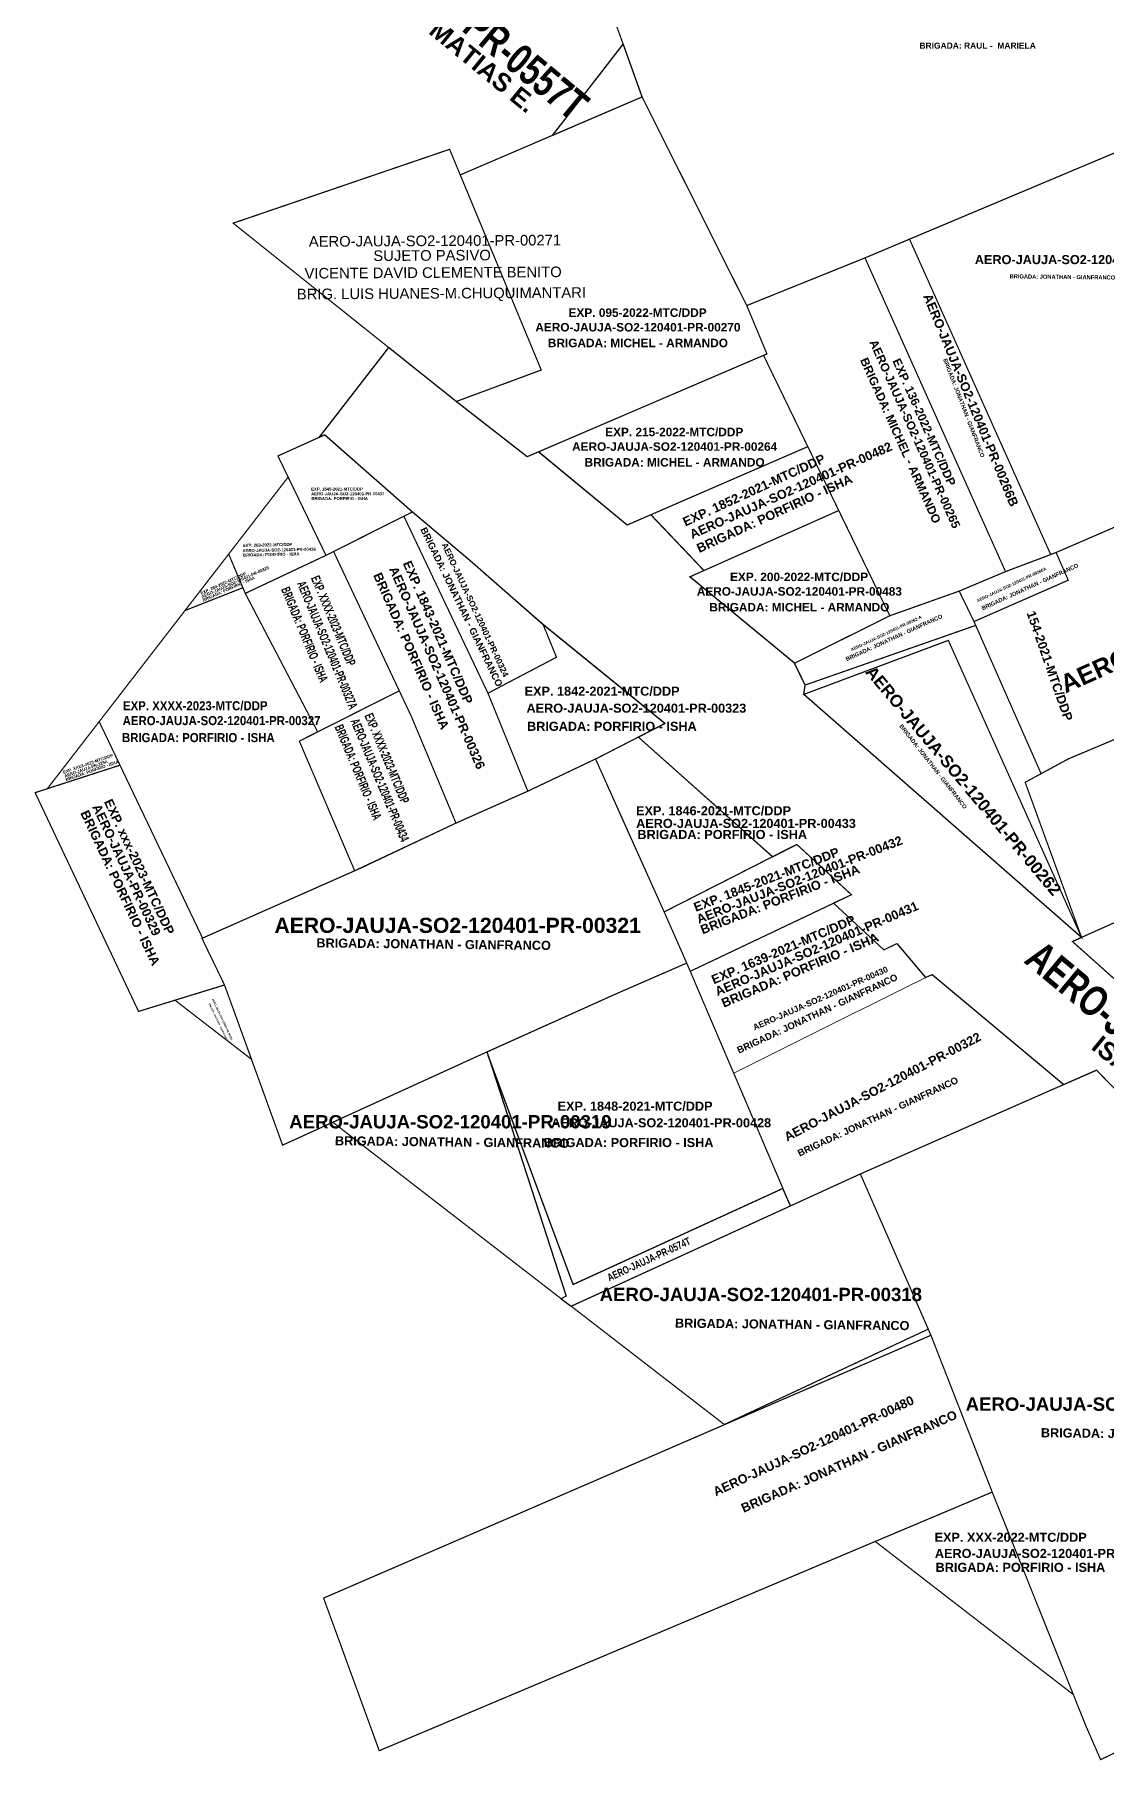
# Model space of a CAD drawing. Header units: metres. Extents: x 91 to 896469, y 125 to 17394210.
# Drawn here: x 447783.1 to 447960.3, y 8697199.1 to 8697484.4 of the extents above; entities that cross this region are included whole.
import ezdxf
from ezdxf.enums import TextEntityAlignment as Align

# ---------------------------------------------------------------- set-up
doc = ezdxf.new("R2010")
doc.units = ezdxf.units.M
doc.header["$MEASUREMENT"] = 0
for name, color, linetype in [('BASE DE DATOS JAUJA', 7, 'Continuous'), ('CODIGO', 7, 'Continuous'), ('EXPEDIENTE', 150, 'Continuous'), ('EXPEDIENTES', 5, 'Continuous'), ('PREDIOS ADQUIRIDOS_PRO', 7, 'Continuous'), ('PREDIOS CELIA E.T.', 200, 'Continuous')]:
    doc.layers.add(name, color=color, linetype=linetype)
doc.layers.add('CBC-INTEREST-JAUJA', color=150, linetype='Continuous', lineweight=30)
doc.layers.add('PREDIO ADQUIRIDO ( CON RM)', color=3, linetype='Continuous', lineweight=30)
doc.layers.add('PREDIO DEFINIDO ( EN PROCESO)', color=7, linetype='Continuous', lineweight=30, true_color=0xe0e000)
doc.styles.add('SANSSERIFBOLD', font='sasb____.pfb')
doc.styles.get("Standard").update_dxf_attribs({"font": 'arial.ttf'})

msp = doc.modelspace()

# ---------------------------------------------------------------- linework, layer by layer
at = {"layer": 'CBC-INTEREST-JAUJA', "color": 150}
for points in [[(447868.7, 8697467.75), (447883.56, 8697474.12), (447880.41, 8697482.89), (447868.7, 8697467.75)], [(447908.07, 8697290.79), (447906.84, 8697293.68), (447872.15, 8697277.79), (447858.12, 8697315.65), (447871.02, 8697275.89), (447870.18, 8697275.46), (447871.81, 8697274.2)]]:
    msp.add_lwpolyline(points, close=True, dxfattribs=at)
msp.add_lwpolyline([(447981.8, 8697310.32), (447954.69, 8697334.51), (447956.21, 8697335.19), (447910.3, 8697375.36), (447910.52, 8697376.9), (447908.76, 8697380.51), (447891.45, 8697394.79), (447893.79, 8697395.83), (447885.03, 8697405.06), (447881.08, 8697403.35), (447866.42, 8697415.44), (447864.55, 8697414.64), (447852.83, 8697423.77), (447841.63, 8697432.72), (447830.11, 8697417.82), (447830.11, 8697417.82), (447831.11, 8697418.27), (447845.6, 8697405.52), (447855.06, 8697397.52), (447867.17, 8697386.97), (447887.35, 8697370.57), (447882.94, 8697368.3), (447905.14, 8697348.53), (447909.13, 8697350.56), (447918.18, 8697342.24), (447915.22, 8697340.83), (447923.53, 8697333.13), (447925.69, 8697334.16), (447930.41, 8697328.54), (447931.49, 8697329.06), (447953.28, 8697310.87), (447958.67, 8697313.24), (447969.99, 8697301.7)], dxfattribs=at)
at = {"layer": 'PREDIO ADQUIRIDO ( CON RM)', "lineweight": 0, "const_width": 0.2}
for points in [[(447980.43, 8697542.78), (447959.17, 8697532.82), (447954.59, 8697531.15), (447899.72, 8697511.23), (447874.01, 8697500.69), (447883.56, 8697474.12), (447900.86, 8697439.63), (447920.41, 8697447.51), (447973.55, 8697469.86), (448001.21, 8697480.65), (448010.56, 8697484.9)], [(447853.5, 8697461.23), (447883.56, 8697474.12), (447900.86, 8697439.63), (447904.2, 8697431.64), (447864.55, 8697414.64), (447852.83, 8697423.77), (447866.89, 8697428.98)], [(447986.38, 8697441.77), (447973.55, 8697469.86), (447927.77, 8697450.61), (447951.11, 8697398.47), (447952, 8697398.81), (447978.73, 8697410.38), (447967.93, 8697434.03)], [(447815.96, 8697453.25), (447851.74, 8697465.46), (447866.89, 8697428.98), (447852.83, 8697423.77)], [(447927.77, 8697450.61), (447920.41, 8697447.51), (447943.64, 8697395.65), (447951.11, 8697398.47)], [(447900.86, 8697439.63), (447920.41, 8697447.51), (447943.64, 8697395.65), (447935.98, 8697392.43), (447924.51, 8697388.35), (447903.64, 8697431.4), (447904.2, 8697431.64)], [(447866.42, 8697415.44), (447903.64, 8697431.4), (447910.96, 8697416.31), (447881.08, 8697403.35)], [(448014.39, 8697425.17), (447986.45, 8697413.72), (447952, 8697398.81), (447954.01, 8697394.23), (447938.43, 8697387.4), (447949.52, 8697362.25), (447954.06, 8697364.71), (448026.03, 8697395.01)], [(447823.36, 8697414.77), (447831.11, 8697418.27), (447845.6, 8697405.52), (447831.3, 8697398.34)], [(447885.03, 8697405.06), (447910.96, 8697416.31), (447916.07, 8697405.75), (447893.79, 8697395.83)], [(447825.05, 8697411.28), (447815.22, 8697398.55), (447817.96, 8697392.05), (447831.3, 8697398.34)], [(447844.18, 8697404.81), (447845.6, 8697405.52), (447845.6, 8697405.52), (447855.06, 8697397.52), (447867.17, 8697386.97), (447869.41, 8697381.5), (447858.08, 8697375.55), (447858.08, 8697375.55)], [(447891.45, 8697394.79), (447916.07, 8697405.75), (447924.51, 8697388.35), (447908.76, 8697380.51)], [(447815.22, 8697398.55), (447808, 8697389.22), (447817.56, 8697392.99)], [(447817.96, 8697392.05), (447829.93, 8697369.16), (447843.42, 8697375.95), (447832.56, 8697398.97), (447831.3, 8697398.34)], [(447952, 8697398.81), (447943.64, 8697395.65), (447935.98, 8697392.43), (447938.43, 8697387.4), (447954.01, 8697394.23)], [(447946.89, 8697360.82), (447954.06, 8697364.71), (448026.03, 8697395.01), (448028.68, 8697387.77), (448033.33, 8697376.83), (448035.81, 8697370.78), (447956.21, 8697335.19)], [(447793.81, 8697370.85), (447810.9, 8697335.07), (447836.05, 8697346.2), (447826.9, 8697367.63), (447829.93, 8697369.16), (447817.96, 8697392.05), (447817.96, 8697392.05), (447817.56, 8697392.99), (447808, 8697389.22)], [(447935.98, 8697392.43), (447938.43, 8697387.4), (447938.71, 8697386.76), (447910.52, 8697376.9), (447908.76, 8697380.51), (447924.51, 8697388.35)], [(447858.08, 8697375.55), (447869.41, 8697381.5), (447867.17, 8697386.97), (447887.35, 8697370.57), (447876.23, 8697364.85), (447864.67, 8697359.36)], [(447956.21, 8697335.19), (447934.19, 8697384.28), (447910.3, 8697375.36)], [(447826.9, 8697367.63), (447843.42, 8697375.95), (447845.46, 8697371.62), (447852.79, 8697354.08), (447836.05, 8697346.2)], [(447954.69, 8697334.51), (448035.81, 8697370.78), (448038.72, 8697361.96), (448041.77, 8697352.45), (448044.83, 8697345.1), (447981.8, 8697310.32)], [(447810.8, 8697335.03), (447814.43, 8697336.63), (447836.98, 8697346.61), (447852.79, 8697354.08), (447864.67, 8697359.36), (447875.87, 8697364.68), (447880.37, 8697354.6), (447887.21, 8697339.4), (447890.94, 8697330.94), (447879.3, 8697325.87), (447857.93, 8697316.26), (447824.13, 8697300.84), (447814.53, 8697327.32)], [(447857.91, 8697316.24), (447872.15, 8697277.79), (447906.84, 8697293.68), (447890.94, 8697330.94), (447879.3, 8697325.87), (447857.91, 8697316.24)], [(447806.34, 8697324.8), (447818.99, 8697315.03), (447814.53, 8697327.32)], [(447832.44, 8697304.63), (447857.93, 8697316.26), (447871.02, 8697275.89), (447870.18, 8697275.46)], [(447919.64, 8697296.08), (447958.67, 8697313.24), (447969.99, 8697301.7), (447983.55, 8697275.62), (447991.19, 8697260.31), (447999.58, 8697242.82), (448004.95, 8697233.25), (448010.59, 8697223.72), (447959.36, 8697199.26), (447956.91, 8697204.88), (447941.44, 8697243.49), (447931.31, 8697269.41)], [(447871.84, 8697274.22), (447897.16, 8697254.66), (447930.87, 8697270.43), (447919.64, 8697296.08)], [(447840.11, 8697200.74), (447830.91, 8697225.97), (447875.93, 8697245.44), (447931.31, 8697269.41), (447941.44, 8697243.49)]]:
    msp.add_lwpolyline(points, close=True, dxfattribs=at)
for points in [[(447832.56, 8697398.97), (447845.46, 8697371.62), (447852.79, 8697354.08), (447864.67, 8697359.36), (447858.08, 8697375.55), (447844.18, 8697404.81), (447832.56, 8697398.97)], [(447785.24, 8697359.77), (447797.25, 8697363.65), (447793.81, 8697370.85), (447785.24, 8697359.77)], [(447875.87, 8697364.67), (447882.94, 8697368.3), (447905.14, 8697348.53), (447887.21, 8697339.4), (447875.87, 8697364.67)], [(447783.22, 8697359.11), (447800.32, 8697322.95), (447814.53, 8697327.32), (447810.8, 8697335.03), (447810.9, 8697335.07), (447797.25, 8697363.65), (447783.22, 8697359.11)], [(447887.21, 8697339.4), (447890.94, 8697330.94), (447891.52, 8697329.58), (447918.18, 8697342.24), (447909.13, 8697350.56), (447887.21, 8697339.4)], [(447922.1, 8697235.33), (447954.85, 8697210.02), (447941.44, 8697243.49), (447922.1, 8697235.33)]]:
    msp.add_lwpolyline(points, dxfattribs=at)
at = {"layer": 'PREDIOS ADQUIRIDOS_PRO', "color": 3, "lineweight": 0}
msp.add_lwpolyline([(447953.28, 8697310.87), (447919.64, 8697296.08), (447908.07, 8697290.79), (447898.7, 8697312.76), (447911.16, 8697318.99), (447927.3, 8697327.03), (447931.49, 8697329.06)], close=True, dxfattribs=at)

# ---------------------------------------------------------------- texts
at = {"layer": 'BASE DE DATOS JAUJA', "color": 1, "style": 'SANSSERIFBOLD'}
for s, height, rotation, p in [('AERO-JAUJA-SO2-120401-PR-00324', 1.002, 295, (447855.52, 8697389.13)), ('AERO-JAUJA-SO2-120401-PR-00266A', 0.5, 25.2411, (447944.74, 8697393.27)), ('AERO-JAUJA-SO2-120401-PR-00262-A', 0.5, 25.2411, (447924.02, 8697385.22)), ('AERO-JAUJA-SO2-120401-PR-00262', 2, 310, (447935.92, 8697360.44)), ('AERO-JAUJA-SO2-120401-PR-00320', 0.3094, 295, (447814.02, 8697321.61)), ('AERO-JAUJA-SO2-120401-PR-00322', 1.5, 27.5877, (447923.65, 8697309.84)), ('AERO-JAUJA-SO2-120401-PR-00322', 1.5, 27.5877, (447923.65, 8697309.84)), ('AERO-JAUJA-SO2-120401-PR-00480', 1.5, 25, (447912.21, 8697250.46))]:
    msp.add_text(s, height=height, rotation=rotation, dxfattribs=at).set_placement(p, align=Align.CENTER)
msp.add_text('AERO-JAUJA-SO2-120401-PR-00321', height=2.5, dxfattribs=at).set_placement((447853.07, 8697335.93), align=Align.CENTER)
at = {"layer": 'CBC-INTEREST-JAUJA', "style": 'SANSSERIFBOLD', "width": 0.75}
for s, height, rotation, p in [('AERO-JAUJA-PR-0557T', 5, 320.3469, (447826.03, 8697507.99)), ('AERO-JAUJA-PR-0535T', 5, 320.3469, (447946.52, 8697331.13)), ('AERO-JAUJA-PR-0574T', 1.25, 24.6779, (447878.15, 8697278.3))]:
    msp.add_text(s, height=height, rotation=rotation, dxfattribs=at).set_placement(p)
at = {"layer": 'CBC-INTEREST-JAUJA', "style": 'SANSSERIFBOLD'}
for p in [(447837.14, 8697493.71), (447957.64, 8697316.85)]:
    msp.add_text('ISAAC MATIAS E. ', height=3, rotation=320.6696, dxfattribs=at).set_placement(p)
at = {"layer": 'CODIGO', "color": 6, "linetype": 'Continuous', "lineweight": 0, "style": 'SANSSERIFBOLD'}
for s, height, p in [('BRIGADA: RAUL -  MARIELA', 1, (447939.03, 8697482.1)), ('BRIGADA: MICHEL - ARMANDO', 1.4, (447909.56, 8697389.07))]:
    msp.add_text(s, height=height, dxfattribs=at).set_placement(p, align=Align.CENTER)
at = {"layer": 'CODIGO', "color": 1, "lineweight": 0, "style": 'SANSSERIFBOLD'}
for s, height, p in [('AERO-JAUJA-SO2-120401-PR-00266C', 1.5, (447957.49, 8697446.48)), ('AERO-JAUJA-SO2-120401-PR-00483', 1.4, (447909.56, 8697391.68))]:
    msp.add_text(s, height=height, dxfattribs=at).set_placement(p, align=Align.CENTER)
at = {"layer": 'CODIGO', "color": 6, "linetype": 'Continuous', "lineweight": 20, "style": 'SANSSERIFBOLD'}
for height, rotation, p in [(0.675, 359.3333, (447953.04, 8697444.03)), (0.675, 291.0881, (447936.45, 8697422.58)), (1.125, 295.8831, (447853.21, 8697389.57)), (0.675, 24.361, (447947.82, 8697392.85)), (0.675, 24.361, (447925.34, 8697384.43)), (0.675, 308.0517, (447931.42, 8697363.22)), (1.5, 359.3671, (447849.09, 8697333.32)), (1.125, 24.9321, (447912.75, 8697322.08)), (0.2625, 295.6844, (447813.35, 8697321.19)), (1.125, 24.9321, (447922.77, 8697305.06)), (1.5, 359.3671, (447908.37, 8697270.47)), (1.5, 23.8453, (447918.08, 8697247.89)), (1.5, 359.3671, (447968.86, 8697252.35))]:
    msp.add_text('BRIGADA: JONATHAN - GIANFRANCO', height=height, rotation=rotation, dxfattribs=at).set_placement(p, align=Align.CENTER)
at = {"layer": 'CODIGO', "color": 1, "lineweight": 0, "style": 'SANSSERIFBOLD'}
for s, height, rotation, p in [('AERO-JAUJA-SO2-120401-PR-00266B', 1.5, 292.4553, (447937.22, 8697423.72)), ('AERO-JAUJA-SO2-120401-PR-00265', 1.4, 294.123, (447928.02, 8697418.12))]:
    msp.add_text(s, height=height, rotation=rotation, dxfattribs=at).set_placement(p, align=Align.CENTER)
at = {"layer": 'CODIGO', "color": 6, "linetype": 'Continuous', "lineweight": 0, "style": 'SANSSERIFBOLD'}
msp.add_text('BRIGADA: MICHEL - ARMANDO', height=1.4, rotation=294.123, dxfattribs=at).set_placement((447925.64, 8697417.05), align=Align.CENTER)
at = {"layer": 'CODIGO', "lineweight": 20, "style": 'SANSSERIFBOLD'}
for s, height, rotation, p in [('AERO-JAUJA-SO2-120401-PR-00482', 1.5, 23.9643, (447891.85, 8697401.03)), ('AERO-JAUJA-SO2-120401-PR-00436', 0.5, 1.2293, (447817.51, 8697398.86)), ('AERO-JAUJA-SO2-120401-PR-00325', 0.5, 23.8576, (447810.86, 8697391.24)), ('AERO-JAUJA-SO2-120401-PR-00326', 1.5, 293.6952, (447841.7, 8697396.09)), ('AERO-JAUJA-PR-00329', 1.5, 295.1432, (447792.62, 8697356.78)), ('AERO-JAUJA-SO2-120401-PR-00432', 1.5, 21.3159, (447892.92, 8697337.43)), ('AERO-JAUJA-SO2-120401-PR-00431', 1.5, 23.2721, (447896.02, 8697325.47))]:
    msp.add_text(s, height=height, rotation=rotation, dxfattribs=at).set_placement(p)
at = {"layer": 'CODIGO', "color": 6, "linetype": 'Continuous', "lineweight": 20, "style": 'SANSSERIFBOLD'}
for height, rotation, p in [(1.5, 24.705, (447893.01, 8697398.72)), (0.5, 1.2293, (447817.57, 8697398.13)), (0.5, 23.8576, (447811.04, 8697390.67)), (1.5, 293.6952, (447839.08, 8697395.07)), (1.5, 295.1432, (447790.66, 8697355.75)), (1.5, 21.3159, (447893.57, 8697335.68)), (1.5, 23.2721, (447897.08, 8697323.55))]:
    msp.add_text('BRIGADA: PORFIRIO - ISHA', height=height, rotation=rotation, dxfattribs=at).set_placement(p)
at = {"layer": 'CODIGO', "lineweight": 20, "style": 'SANSSERIFBOLD'}
for s, height, p in [('AERO-JAUJA-SO2-120401-PR-00437', 0.5, (447828.85, 8697408.27)), ('AERO-JAUJA-SO2-120401-PR-00323', 1.5, (447864.45, 8697372.33)), ('AERO-JAUJA-SO2-120401-PR-00433', 1.5, (447882.57, 8697353.28)), ('AERO-JAUJA-SO2-120401-PR-00428', 1.5, (447868.56, 8697303.79)), ('AERO-JAUJA-SO2-120401-PR-00317', 1.5, (447931.96, 8697232.6))]:
    msp.add_text(s, height=height, dxfattribs=at).set_placement(p)
at = {"layer": 'CODIGO', "color": 6, "linetype": 'Continuous', "lineweight": 20, "style": 'SANSSERIFBOLD'}
for height, p in [(0.5, (447828.88, 8697407.48)), (1.5, (447864.54, 8697369.33)), (1.5, (447882.78, 8697351.45)), (1.5, (447867.31, 8697300.52)), (1.5, (447932.08, 8697230.3))]:
    msp.add_text('BRIGADA: PORFIRIO - ISHA', height=height, dxfattribs=at).set_placement(p)
at = {"layer": 'CODIGO', "color": 1, "linetype": 'Continuous', "lineweight": 0, "style": 'SANSSERIFBOLD'}
msp.add_text('AERO-JAUJA-SO2-120401-PR-00473', height=3, rotation=24.2731, dxfattribs=at).set_placement((447986.68, 8697390.43), align=Align.CENTER)
at = {"layer": 'CODIGO', "color": 6, "linetype": 'Continuous', "lineweight": 20, "style": 'SANSSERIFBOLD'}
for height, rotation, width, p in [(1.5, 292.6413, 0.6, (447823.85, 8697392.72)), (1.5, 292.6413, 0.6, (447832.69, 8697369.98)), (0.5, 19.102, 0.9, (447788.35, 8697361.01))]:
    msp.add_text('BRIGADA: PORFIRIO - ISHA', height=height, rotation=rotation, dxfattribs=dict(at, width=width)).set_placement(p)
at = {"layer": 'CODIGO', "lineweight": 20, "style": 'SANSSERIFBOLD'}
for s, height, rotation, width, p in [('AERO-JAUJA-SO2-120401-PR-00327A', 1.5, 292.6413, 0.6, (447826.48, 8697393.7)), ('AERO-JAUJA-SO2-120401-PR-00434', 1.5, 292.6413, 0.6, (447835.33, 8697370.96)), ('AERO-JAUJA-PR-329A', 0.5, 19.102, 0.9, (447788.17, 8697361.61))]:
    msp.add_text(s, height=height, rotation=rotation, dxfattribs=dict(at, width=width)).set_placement(p)
at = {"layer": 'CODIGO', "lineweight": 20, "style": 'SANSSERIFBOLD', "width": 0.9}
msp.add_text('AERO-JAUJA-SO2-120401-PR-00327', height=1.5, dxfattribs=at).set_placement((447797.69, 8697370.27))
at = {"layer": 'CODIGO', "color": 6, "linetype": 'Continuous', "lineweight": 20, "style": 'SANSSERIFBOLD', "width": 0.9}
msp.add_text('BRIGADA: PORFIRIO - ISHA', height=1.5, dxfattribs=at).set_placement((447797.58, 8697367.46))
at = {"layer": 'CODIGO', "color": 1, "lineweight": 20, "style": 'SANSSERIFBOLD'}
for s, p in [('AERO-JAUJA-SO2-120401-PR-00318', (447903.19, 8697275.06)), ('AERO-JAUJA-SO2-120401-PR-00316', (447963.69, 8697256.93))]:
    msp.add_text(s, height=2.2, dxfattribs=at).set_placement(p, align=Align.CENTER)
at = {"layer": 'EXPEDIENTE', "lineweight": 0, "style": 'SANSSERIFBOLD'}
for s, p in [('EXP. 095-2022-MTC/DDP', (447882.82, 8697437.76)), ('EXP. 215-2022-MTC/DDP', (447888.88, 8697418.03)), ('EXP. 200-2022-MTC/DDP', (447909.51, 8697394.08))]:
    msp.add_text(s, height=1.4, dxfattribs=at).set_placement(p, align=Align.CENTER)
msp.add_text('EXP. 136-2022-MTC/DDP', height=1.4, rotation=293.991, dxfattribs=at).set_placement((447929.56, 8697420.07), align=Align.CENTER)
at = {"layer": 'EXPEDIENTE', "linetype": 'Continuous', "lineweight": 20, "style": 'SANSSERIFBOLD'}
for s, height, rotation, p in [('EXP. 1852-2021-MTC/DDP', 1.5, 24.705, (447890.72, 8697403.09)), ('EXP. 263-2022-MTC/DDP', 0.5, 1.2293, (447817.58, 8697399.73)), ('EXP. 260-2022-MTC/DDP', 0.5, 23.8576, (447810.69, 8697391.82)), ('EXP. 1843-2021-MTC/DDP', 1.5, 293.6952, (447843.98, 8697397.03)), ('EXP. xxx-2023-MTC/DDP', 1.5, 295.1432, (447794.57, 8697357.61)), ('EXP. 1845-2021-MTC/DDP', 1.5, 21.3159, (447892.45, 8697339.4)), ('EXP. 1639-2021-MTC/DDP', 1.5, 23.2721, (447895.43, 8697327.42))]:
    msp.add_text(s, height=height, rotation=rotation, dxfattribs=at).set_placement(p)
for s, height, p in [('EXP. 1849-2021-MTC/DDP', 0.5, (447828.86, 8697409.05)), ('EXP. 1842-2021-MTC/DDP', 1.5, (447864.14, 8697375.14)), ('EXP. 1846-2021-MTC/DDP', 1.5, (447882.56, 8697355.37)), ('EXP. 1848-2021-MTC/DDP', 1.5, (447869.59, 8697306.54)), ('EXP. XXX-2022-MTC/DDP', 1.5, (447931.91, 8697235.27))]:
    msp.add_text(s, height=height, dxfattribs=at).set_placement(p)
for height, rotation, width, p in [(1.5, 292.6413, 0.6, (447828.78, 8697394.59)), (1.5, 292.6413, 0.6, (447837.63, 8697371.85)), (0.5, 19.102, 0.9, (447787.93, 8697362.22))]:
    msp.add_text('EXP. XXXX-2023-MTC/DDP', height=height, rotation=rotation, dxfattribs=dict(at, width=width)).set_placement(p)
at = {"layer": 'EXPEDIENTE', "linetype": 'Continuous', "lineweight": 20, "style": 'SANSSERIFBOLD', "width": 0.9}
msp.add_text('EXP. XXXX-2023-MTC/DDP', height=1.5, dxfattribs=at).set_placement((447797.75, 8697372.73))
at = {"layer": 'EXPEDIENTES', "color": 5, "style": 'SANSSERIFBOLD'}
msp.add_text('154-2021-MTC/DDP', height=1.5, rotation=289.2681, dxfattribs=at).set_placement((447950.25, 8697379.81), align=Align.CENTER)
at = {"layer": 'PREDIO DEFINIDO ( EN PROCESO)', "lineweight": 20}
for s, p in [('AERO-JAUJA-SO2-120401-PR-00271', (447849.32, 8697449.47)), ('SUJETO PASIVO', (447848.85, 8697447.05)), ('VICENTE DAVID CLEMENTE BENITO', (447849.02, 8697444.21)), ('BRIG. LUIS HUANES-M.CHUQUIMANTARI', (447850.39, 8697440.79))]:
    msp.add_text(s, height=1.75, rotation=0.3294, dxfattribs=at).set_placement(p, align=Align.CENTER)
at = {"layer": 'PREDIO DEFINIDO ( EN PROCESO)', "lineweight": 20, "style": 'SANSSERIFBOLD'}
for s, p in [('AERO-JAUJA-SO2-120401-PR-00270', (447882.87, 8697435.35)), ('BRIGADA: MICHEL - ARMANDO', (447882.87, 8697432.75)), ('AERO-JAUJA-SO2-120401-PR-00264', (447888.94, 8697415.62)), ('BRIGADA: MICHEL - ARMANDO', (447888.94, 8697413.02))]:
    msp.add_text(s, height=1.4, dxfattribs=at).set_placement(p, align=Align.CENTER)
msp.add_text('BRIGADA: JONATHAN - GIANFRANCO', height=1.5, rotation=359.3671, dxfattribs=at).set_placement((447852.16, 8697300.61), align=Align.CENTER)
at = {"layer": 'PREDIO DEFINIDO ( EN PROCESO)', "lineweight": 20, "insert": (447825.23, 8697305.81), "char_height": 2.2, "width": 4.9929, "attachment_point": 1, "style": 'SANSSERIFBOLD'}
msp.add_mtext('AERO-JAUJA-SO2-120401-PR-00319 ', dxfattribs=at)
at = {"layer": 'PREDIOS CELIA E.T.', "color": 1, "style": 'SANSSERIFBOLD'}
msp.add_text('AERO-JAUJA-SO2-120401-PR-00430', height=1, rotation=23.7396, dxfattribs=at).set_placement((447913.24, 8697324.67), align=Align.CENTER)

doc.saveas('drawing.dxf')
